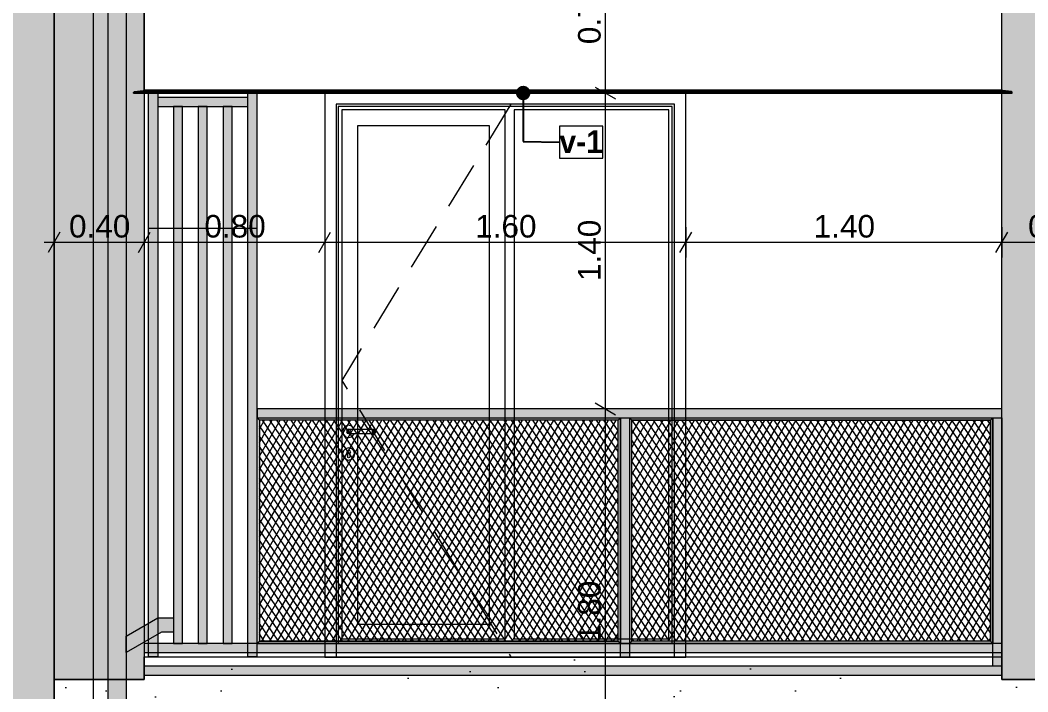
# Model space of a CAD drawing. Header units: millimetres. Extents: x 475206255 to 476720147, y 4620882299 to 4621447368.
# Drawn here: x 475406966 to 475411432, y 4621132391 to 4621135368 of the extents above; entities that cross this region are included whole.
import ezdxf

# ---------------------------------------------------------------- set-up
doc = ezdxf.new("R2010")
doc.units = ezdxf.units.MM
doc.header["$MEASUREMENT"] = 0
doc.set_wipeout_variables(frame=1)
doc.linetypes.add('Hidden Line', pattern=[317.5, 211.666667, -105.833333])
doc.linetypes.add('Wipeout_Contour', pattern=[1000, 0, -1000])
for name, color, linetype, lineweight in [('0_Pen_No__250_Pen_No__255', 255, 'Continuous', 0), ('0_Pen_No__250_Pen_No__7', 7, 'Continuous', 0), ('2D Drafting - General_Pen_No__30_Pen_No__9_Pen_No__9_Pen_No__253', 252, 'Continuous', 0), ('2D Drafting - General_Pen_No__30_Pen_No__9_Pen_No__9_Pen_No__7', 7, 'Continuous', 0), ('2D Drafting - General_Pen_No__7_Pen_No__7', 7, 'Continuous', 0), ('Dimensioning - General_Pen_No__142', 142, 'Continuous', 0), ('New_2D Drafting - General_Pen_No__30_Pen_No__9_Pen_No__9_Pen_No__255', 255, 'Continuous', 0), ('New_2D Drafting - General_Pen_No__30_Pen_No__9_Pen_No__9_Pen_No__7', 7, 'Continuous', 0), ('New_2D Drafting - General_Pen_No__4', 7, 'Continuous', 0), ('New_2D Drafting - General_Pen_No__42', 250, 'Continuous', 0), ('New_2D Drafting - General_Pen_No__7', 7, 'Continuous', 0), ('New_Annotation - Label_Pen_No__1', 1, 'Continuous', 0), ('New_Structural - Bearing_Pen_No__250', 7, 'Continuous', 0), ('Structural - Bearing_Pen_No__250', 7, 'Continuous', 0), ('zoma_Pen_No__1', 1, 'Continuous', 0), ('zoma_Pen_No__142', 142, 'Continuous', 0)]:
    doc.layers.add(name, color=color, linetype=linetype, lineweight=lineweight)
doc.layers.add('Dimensioning - General', color=7, linetype='Continuous')
doc.layers.add('zoma', color=7, linetype='Continuous')
doc.layers.add('New_2D Drafting - General_Pen_No__254', color=7, linetype='Continuous', lineweight=0, true_color=0xcccccc)
doc.styles.add('GENERATED_STYLE_2', font='arial.ttf')
doc.styles.add('GENERATED_STYLE_3', font='arialbd.ttf')
doc.styles.add('GENERATED_STYLE_5', font='')
doc.styles.get('GENERATED_STYLE_5').set_extended_font_data('Avaza', bold=True)
doc.dimstyles.new('GENERATED_STYLE__1', dxfattribs={"dimtxt": 100, "dimasz": 68.640772, "dimexe": 0.18, "dimexo": 0.0625, "dimgap": 0, "dimtad": 1, "dimlfac": 0.001, "dimzin": 0, "dimdsep": 46, "dimtxsty": 'GENERATED_STYLE_2', "dimblk": 'ARROWHEAD_2', "dimblk1": 'ARROWHEAD_2', "dimblk2": 'ARROWHEAD_2', "dimcen": 0.09, "dimse1": 1, "dimse2": 1, "dimclrd": 142, "dimclre": 142, "dimclrt": 142, "dimadec": 0, "dimazin": 0, "dimtfac": 1, "dimtdec": 4, "dimtmove": 0, "dimatfit": 3, "dimfxl": 1, "dimtolj": 1, "dimtzin": 0, "dimarcsym": 0})
doc.dimstyles.new('GENERATED_STYLE__18', dxfattribs={"dimtxt": 100, "dimasz": 68.640772, "dimexe": 0.18, "dimexo": 0.0625, "dimgap": 0, "dimtad": 1, "dimtih": 1, "dimtoh": 1, "dimlfac": 0.001, "dimzin": 0, "dimdsep": 46, "dimtxsty": 'GENERATED_STYLE_2', "dimblk": 'ARROWHEAD_2', "dimblk1": 'ARROWHEAD_2', "dimblk2": 'ARROWHEAD_2', "dimcen": 0.09, "dimse1": 1, "dimse2": 1, "dimclrd": 142, "dimclre": 142, "dimclrt": 142, "dimadec": 0, "dimazin": 0, "dimtfac": 1, "dimtdec": 4, "dimtmove": 0, "dimatfit": 3, "dimfxl": 1, "dimtolj": 1, "dimtzin": 0, "dimarcsym": 0})
doc.dimstyles.new('GENERATED_STYLE__19', dxfattribs={"dimtxt": 300, "dimasz": 64.421331, "dimexe": 0.18, "dimexo": 3, "dimgap": 0, "dimtad": 1, "dimlfac": 0.001, "dimzin": 0, "dimdsep": 46, "dimtxsty": 'GENERATED_STYLE_3', "dimblk": 'ARROWHEAD_2', "dimblk1": 'ARROWHEAD_2', "dimblk2": 'ARROWHEAD_2', "dimcen": 0.09, "dimclrd": 1, "dimclre": 1, "dimclrt": 1, "dimadec": 0, "dimazin": 0, "dimtfac": 1, "dimtdec": 4, "dimtmove": 0, "dimatfit": 3, "dimfxl": 1, "dimtolj": 1, "dimtzin": 0, "dimarcsym": 0})
doc.dimstyles.new('GENERATED_STYLE__25', dxfattribs={"dimtxt": 200, "dimasz": 64.421331, "dimexe": 0.18, "dimexo": 3, "dimgap": 0, "dimtad": 1, "dimtih": 1, "dimtoh": 1, "dimlfac": 0.001, "dimzin": 0, "dimdsep": 46, "dimtxsty": 'GENERATED_STYLE_2', "dimblk": 'ARROWHEAD_2', "dimblk1": 'ARROWHEAD_2', "dimblk2": 'ARROWHEAD_2', "dimcen": 0.09, "dimclrd": 142, "dimclre": 142, "dimclrt": 142, "dimadec": 0, "dimazin": 0, "dimtfac": 1, "dimtdec": 4, "dimtmove": 2, "dimatfit": 3, "dimfxl": 1, "dimtolj": 1, "dimtzin": 0, "dimarcsym": 0})
doc.dimstyles.new('GENERATED_STYLE__3', dxfattribs={"dimtxt": 200, "dimasz": 64.421331, "dimexe": 0.18, "dimexo": 3, "dimgap": 0, "dimtad": 1, "dimtih": 1, "dimtoh": 1, "dimlfac": 0.001, "dimzin": 0, "dimdsep": 46, "dimtxsty": 'GENERATED_STYLE_2', "dimblk": 'ARROWHEAD_2', "dimblk1": 'ARROWHEAD_2', "dimblk2": 'ARROWHEAD_2', "dimcen": 0.09, "dimclrd": 142, "dimclre": 142, "dimclrt": 142, "dimadec": 0, "dimazin": 0, "dimtfac": 1, "dimtdec": 4, "dimtmove": 0, "dimatfit": 3, "dimfxl": 1, "dimtolj": 1, "dimtzin": 0, "dimarcsym": 0})
doc.dimstyles.new('GENERATED_STYLE__33', dxfattribs={"dimtxt": 0.18, "dimasz": 127.68, "dimexe": 0.18, "dimexo": 0.0625, "dimgap": 0, "dimtad": 0, "dimtih": 1, "dimtoh": 1, "dimdec": 4, "dimzin": 0, "dimdsep": 46, "dimcen": 0.09, "dimadec": 0, "dimazin": 0, "dimtfac": 1, "dimtdec": 4, "dimtmove": 0, "dimatfit": 3, "dimldrblk": 'ARROWHEAD_11', "dimfxl": 1, "dimtolj": 1, "dimtzin": 0, "dimarcsym": 0})
pattern_1 = [(60, (475826095.757, 4621095193.19), (-25.9807621, 15), []), (124.306619, (475826095.757, 4621095193.19), (23.8156986, 11.25), [])]

# ---------------------------------------------------------------- blocks, each defined once
blk = doc.blocks.new('*D546', base_point=(475826095.8, 4621095193.2))
at = {"layer": 'Dimensioning - General_Pen_No__142', "color": 142, "linetype": 'Continuous', "lineweight": 0, "transparency": 16777216}
for p, q in [((475424908.2, 4621132545), (475424772.7, 4621132545)), ((475424795.3, 4621132571.1), (475424885.6, 4621132518.9)), ((475424840.5, 4621131844.9), (475424840.5, 4621132545)), ((475424795.3, 4621131871), (475424885.6, 4621131818.9)), ((475424908.2, 4621131844.9), (475424772.7, 4621131844.9))]:
    blk.add_line(p, q, dxfattribs=at)
at = {"layer": 'Dimensioning - General_Pen_No__142', "color": 142, "lineweight": 0, "transparency": 16777216, "insert": (475424820.5, 4621132061.5), "char_height": 100, "attachment_point": 7, "rotation": 90, "style": 'GENERATED_STYLE_2'}
blk.add_mtext('\\A1;{\\pql;\\fArial|b0|i0|c204|p0;\\W1.000000;0.70}', dxfattribs=at)
blk = doc.blocks.new('ARROWHEAD_2')
at = {"color": 0, "linetype": 'Continuous', "lineweight": 0}
for p, q in [((-0.378, -0.655), (0.378, 0.655)), ((0, 0), (-1, 0))]:
    blk.add_line(p, q, dxfattribs=at)
blk = doc.blocks.new('*D547', base_point=(475826095.8, 4621095193.2))
at = {"layer": 'Dimensioning - General_Pen_No__142', "color": 142, "linetype": 'Continuous', "lineweight": 0, "transparency": 16777216}
for p, q in [((475424908.2, 4621135044.9), (475424772.7, 4621135044.9)), ((475424795.3, 4621135071), (475424885.6, 4621135018.9)), ((475424840.5, 4621132545), (475424840.5, 4621135044.9)), ((475424908.2, 4621132545), (475424772.7, 4621132545)), ((475424795.3, 4621132571.1), (475424885.6, 4621132518.9))]:
    blk.add_line(p, q, dxfattribs=at)
at = {"layer": 'Dimensioning - General_Pen_No__142', "color": 142, "lineweight": 0, "transparency": 16777216, "insert": (475424820.5, 4621133661.5), "char_height": 100, "attachment_point": 7, "rotation": 90, "style": 'GENERATED_STYLE_2'}
blk.add_mtext('\\A1;{\\pql;\\fArial|b0|i0|c204|p0;\\W1.000000;2.50}', dxfattribs=at)
blk = doc.blocks.new('*D548', base_point=(475826095.8, 4621095193.2))
at = {"layer": 'Dimensioning - General_Pen_No__142', "color": 142, "linetype": 'Continuous', "lineweight": 0, "transparency": 16777216}
for p, q in [((475424908.2, 4621135745), (475424772.7, 4621135745)), ((475424795.3, 4621135771.1), (475424885.6, 4621135718.9)), ((475424840.5, 4621135044.9), (475424840.5, 4621135745)), ((475424908.2, 4621135044.9), (475424772.7, 4621135044.9)), ((475424795.3, 4621135071), (475424885.6, 4621135018.9))]:
    blk.add_line(p, q, dxfattribs=at)
at = {"layer": 'Dimensioning - General_Pen_No__142', "color": 142, "lineweight": 0, "transparency": 16777216, "insert": (475424820.5, 4621135261.5), "char_height": 100, "attachment_point": 7, "rotation": 90, "style": 'GENERATED_STYLE_2'}
blk.add_mtext('\\A1;{\\pql;\\fArial|b0|i0|c204|p0;\\W1.000000;0.70}', dxfattribs=at)
blk = doc.blocks.new('*D1521', base_point=(475826095.8, 4621095193.2))
at = {"layer": 'zoma_Pen_No__142', "color": 142, "linetype": 'Continuous', "lineweight": 0, "transparency": 16777216}
for p, q in [((475406415.9, 4621126477.3), (475406415.9, 4621126604.5)), ((475406815.9, 4621126477.3), (475406815.9, 4621126604.5)), ((475406440.3, 4621126583.3), (475406391.4, 4621126498.5)), ((475406840.3, 4621126583.3), (475406791.4, 4621126498.5)), ((475406415.9, 4621126540.9), (475406815.9, 4621126540.9))]:
    blk.add_line(p, q, dxfattribs=at)
at = {"layer": 'zoma_Pen_No__142', "color": 142, "lineweight": 0, "transparency": 16777216, "insert": (475406698.9, 4621126638), "char_height": 200, "attachment_point": 7, "style": 'GENERATED_STYLE_2'}
blk.add_mtext('\\A1;{\\pql;\\fArial|b0|i0|c204|p0;\\W1.000000;0.30}', dxfattribs=at)
blk = doc.blocks.new('*D1522', base_point=(475826095.8, 4621095193.2))
at = {"layer": 'zoma_Pen_No__142', "color": 142, "linetype": 'Continuous', "lineweight": 0, "transparency": 16777216}
for p, q in [((475406815.9, 4621126477.3), (475406815.9, 4621126604.5)), ((475407115.9, 4621126477.3), (475407115.9, 4621126604.5)), ((475406840.3, 4621126583.3), (475406791.4, 4621126498.5)), ((475407140.3, 4621126583.3), (475407091.4, 4621126498.5)), ((475406815.9, 4621126540.9), (475407115.9, 4621126540.9))]:
    blk.add_line(p, q, dxfattribs=at)
blk = doc.blocks.new('*D1523', base_point=(475826095.8, 4621095193.2))
at = {"layer": 'zoma_Pen_No__142', "color": 142, "linetype": 'Continuous', "lineweight": 0, "transparency": 16777216}
for p, q in [((475407115.9, 4621126477.3), (475407115.9, 4621126604.5)), ((475407515.9, 4621126477.3), (475407515.9, 4621126604.5)), ((475407140.3, 4621126583.3), (475407091.4, 4621126498.5)), ((475407540.3, 4621126583.3), (475407491.4, 4621126498.5)), ((475407115.9, 4621126540.9), (475407515.9, 4621126540.9))]:
    blk.add_line(p, q, dxfattribs=at)
blk = doc.blocks.new('*D1524', base_point=(475826095.8, 4621095193.2))
at = {"layer": 'zoma_Pen_No__142', "color": 142, "linetype": 'Continuous', "lineweight": 0, "transparency": 16777216}
for p, q in [((475407515.9, 4621126477.3), (475407515.9, 4621126604.5)), ((475413615.9, 4621126477.3), (475413615.9, 4621126604.5)), ((475407540.3, 4621126583.3), (475407491.4, 4621126498.5)), ((475413640.3, 4621126583.3), (475413591.4, 4621126498.5)), ((475407515.9, 4621126540.9), (475413615.9, 4621126540.9))]:
    blk.add_line(p, q, dxfattribs=at)
at = {"layer": 'zoma_Pen_No__142', "color": 142, "lineweight": 0, "transparency": 16777216, "char_height": 200, "attachment_point": 7, "style": 'GENERATED_STYLE_2'}
for s, insert in [('\\A1;{\\pql;\\fArial|b0|i0|c204|p0;\\W1.000000;0.40}', (475407540.4, 4621126580.9)), ('\\A1;{\\pql;\\fArial|b0|i0|c204|p0;\\W1.000000;6.10}', (475410298.9, 4621126580.9)), ('\\A1;{\\pql;\\fArial|b0|i0|c204|p0;\\W1.000000;0.40}', (475413057.5, 4621126580.9))]:
    blk.add_mtext(s, dxfattribs=dict(at, insert=insert))
blk = doc.blocks.new('*D1704', base_point=(475826095.8, 4621095193.2))
at = {"layer": 'zoma_Pen_No__1', "color": 1, "linetype": 'Continuous', "lineweight": 0, "transparency": 16777216}
for p, q in [((475407333.3, 4621145271.8), (475407248.6, 4621145320.7)), ((475407291, 4621145296.3), (475407291, 4621145337.7)), ((475407354.5, 4621145296.3), (475407227.4, 4621145296.3)), ((475407354.5, 4621130294.8), (475407227.4, 4621130294.8)), ((475407248.6, 4621130319.3), (475407333.3, 4621130270.4)), ((475407291, 4621130253.4), (475407291, 4621130294.8))]:
    blk.add_line(p, q, dxfattribs=at)
at = {"color": 254, "linetype": 'Wipeout_Contour', "lineweight": 0, "ltscale": 18582110286.24004, "transparency": 16777216}
blk.add_wipeout([(475407281, 4621137230.8), (475407281, 4621138360.3), (475406881, 4621138360.3), (475406881, 4621137230.8)], dxfattribs=at).dxf.layer = 'zoma'
at = {"layer": 'zoma_Pen_No__1', "color": 1, "linetype": 'Continuous', "lineweight": 0, "transparency": 16777216}
blk.add_line((475407291, 4621130294.8), (475407291, 4621145296.3), dxfattribs=at)
at = {"layer": 'zoma_Pen_No__1', "color": 1, "linetype": 'Continuous', "lineweight": 0, "transparency": 16777216, "flags": 128}
blk.add_lwpolyline([(475407281, 4621137230.8), (475407281, 4621138360.3), (475406881, 4621138360.3), (475406881, 4621137230.8)], close=True, dxfattribs=at)
at = {"layer": 'zoma_Pen_No__1', "color": 1, "lineweight": 0, "transparency": 16777216, "insert": (475407231, 4621137280.8), "char_height": 300, "attachment_point": 7, "rotation": 90, "style": 'GENERATED_STYLE_3'}
blk.add_mtext('\\A1;{\\pql;\\fArial|b1|i0|c204|p0;\\W1.000000;15.00}', dxfattribs=at)
blk = doc.blocks.new('ARROWHEAD_11')
at = {"color": 0, "linetype": 'Continuous', "lineweight": 0}
blk.add_line((0, 0), (-1, 0), dxfattribs=at)
at = {"color": 0, "linetype": 'Continuous', "lineweight": 0, "const_width": 0.25, "flags": 128}
blk.add_lwpolyline([(-0.125, 0, 1), (0.125, 0, 1)], format="xyb", close=True, dxfattribs=at)
blk = doc.blocks.new('*D1875', base_point=(475826095.8, 4621095193.2))
at = {"layer": 'Dimensioning - General_Pen_No__142', "color": 142, "linetype": 'Continuous', "lineweight": 0, "transparency": 16777216}
for p, q in [((475409627.5, 4621133645), (475409492, 4621133645)), ((475409514.6, 4621133671.1), (475409604.9, 4621133618.9)), ((475409559.8, 4621131844.9), (475409559.8, 4621133645)), ((475409514.6, 4621131871), (475409604.9, 4621131818.9)), ((475409627.5, 4621131844.9), (475409492, 4621131844.9))]:
    blk.add_line(p, q, dxfattribs=at)
at = {"layer": 'Dimensioning - General_Pen_No__142', "color": 142, "lineweight": 0, "transparency": 16777216, "insert": (475409539.8, 4621132611.5), "char_height": 100, "attachment_point": 7, "rotation": 90, "style": 'GENERATED_STYLE_2'}
blk.add_mtext('\\A1;{\\pql;\\fArial|b0|i0|c204|p0;\\W1.000000;1.80}', dxfattribs=at)
blk = doc.blocks.new('*D1876', base_point=(475826095.8, 4621095193.2))
at = {"layer": 'Dimensioning - General_Pen_No__142', "color": 142, "linetype": 'Continuous', "lineweight": 0, "transparency": 16777216}
for p, q in [((475409627.5, 4621135045), (475409492, 4621135045)), ((475409514.6, 4621135071), (475409604.9, 4621135018.9)), ((475409559.8, 4621133645), (475409559.8, 4621135045)), ((475409627.5, 4621133645), (475409492, 4621133645)), ((475409514.6, 4621133671.1), (475409604.9, 4621133618.9))]:
    blk.add_line(p, q, dxfattribs=at)
at = {"layer": 'Dimensioning - General_Pen_No__142', "color": 142, "lineweight": 0, "transparency": 16777216, "insert": (475409539.8, 4621134211.5), "char_height": 100, "attachment_point": 7, "rotation": 90, "style": 'GENERATED_STYLE_2'}
blk.add_mtext('\\A1;{\\pql;\\fArial|b0|i0|c204|p0;\\W1.000000;1.40}', dxfattribs=at)
blk = doc.blocks.new('*D1877', base_point=(475826095.8, 4621095193.2))
at = {"layer": 'Dimensioning - General_Pen_No__142', "color": 142, "linetype": 'Continuous', "lineweight": 0, "transparency": 16777216}
for p, q in [((475409627.5, 4621135745), (475409492, 4621135745)), ((475409514.6, 4621135771), (475409604.9, 4621135718.9)), ((475409559.8, 4621135045), (475409559.8, 4621135745)), ((475409627.5, 4621135045), (475409492, 4621135045)), ((475409514.6, 4621135071), (475409604.9, 4621135018.9))]:
    blk.add_line(p, q, dxfattribs=at)
at = {"layer": 'Dimensioning - General_Pen_No__142', "color": 142, "lineweight": 0, "transparency": 16777216, "insert": (475409539.8, 4621135261.5), "char_height": 100, "attachment_point": 7, "rotation": 90, "style": 'GENERATED_STYLE_2'}
blk.add_mtext('\\A1;{\\pql;\\fArial|b0|i0|c204|p0;\\W1.000000;0.70}', dxfattribs=at)
blk = doc.blocks.new('*D2157', base_point=(475826095.8, 4621095193.2))
at = {"layer": 'Dimensioning - General_Pen_No__142', "color": 142, "linetype": 'Continuous', "lineweight": 0, "transparency": 16777216}
for p, q in [((475411316.3, 4621134450.6), (475411316.3, 4621134315.2)), ((475411816.3, 4621134450.6), (475411816.3, 4621134315.2)), ((475411290.2, 4621134337.8), (475411342.3, 4621134428.1)), ((475411790.3, 4621134337.8), (475411842.4, 4621134428.1)), ((475411816.3, 4621134382.9), (475411316.3, 4621134382.9))]:
    blk.add_line(p, q, dxfattribs=at)
at = {"layer": 'Dimensioning - General_Pen_No__142', "color": 142, "lineweight": 0, "transparency": 16777216, "insert": (475411432.8, 4621134402.9), "char_height": 100, "attachment_point": 7, "style": 'GENERATED_STYLE_2'}
blk.add_mtext('\\A1;{\\pql;\\fArial|b0|i0|c204|p0;\\W1.000000;0.50}', dxfattribs=at)
blk = doc.blocks.new('*D2158', base_point=(475826095.8, 4621095193.2))
at = {"layer": 'Dimensioning - General_Pen_No__142', "color": 142, "linetype": 'Continuous', "lineweight": 0, "transparency": 16777216}
for p, q in [((475409915.9, 4621134450.6), (475409915.9, 4621134315.2)), ((475411316.3, 4621134450.6), (475411316.3, 4621134315.2)), ((475409889.8, 4621134337.8), (475409942, 4621134428.1)), ((475411290.2, 4621134337.8), (475411342.3, 4621134428.1)), ((475411316.3, 4621134382.9), (475409915.9, 4621134382.9))]:
    blk.add_line(p, q, dxfattribs=at)
at = {"layer": 'Dimensioning - General_Pen_No__142', "color": 142, "lineweight": 0, "transparency": 16777216, "insert": (475410482.6, 4621134402.9), "char_height": 100, "attachment_point": 7, "style": 'GENERATED_STYLE_2'}
blk.add_mtext('\\A1;{\\pql;\\fArial|b0|i0|c204|p0;\\W1.000000;1.40}', dxfattribs=at)
blk = doc.blocks.new('*D2159', base_point=(475826095.8, 4621095193.2))
at = {"layer": 'Dimensioning - General_Pen_No__142', "color": 142, "linetype": 'Continuous', "lineweight": 0, "transparency": 16777216}
for p, q in [((475408315.9, 4621134450.6), (475408315.9, 4621134315.2)), ((475409915.9, 4621134450.6), (475409915.9, 4621134315.2)), ((475408289.8, 4621134337.8), (475408342, 4621134428.1)), ((475409889.8, 4621134337.8), (475409942, 4621134428.1)), ((475409915.9, 4621134382.9), (475408315.9, 4621134382.9))]:
    blk.add_line(p, q, dxfattribs=at)
at = {"layer": 'Dimensioning - General_Pen_No__142', "color": 142, "lineweight": 0, "transparency": 16777216, "insert": (475408982.4, 4621134402.9), "char_height": 100, "attachment_point": 7, "style": 'GENERATED_STYLE_2'}
blk.add_mtext('\\A1;{\\pql;\\fArial|b0|i0|c204|p0;\\W1.000000;1.60}', dxfattribs=at)
blk = doc.blocks.new('*D2160', base_point=(475826095.8, 4621095193.2))
at = {"layer": 'Dimensioning - General_Pen_No__142', "color": 142, "linetype": 'Continuous', "lineweight": 0, "transparency": 16777216}
for p, q in [((475407516.1, 4621134450.6), (475407516.1, 4621134315.2)), ((475408315.9, 4621134450.6), (475408315.9, 4621134315.2)), ((475407490, 4621134337.8), (475407542.2, 4621134428.1)), ((475408289.8, 4621134337.8), (475408342, 4621134428.1)), ((475408315.9, 4621134382.9), (475407516.1, 4621134382.9))]:
    blk.add_line(p, q, dxfattribs=at)
at = {"layer": 'Dimensioning - General_Pen_No__142', "color": 142, "lineweight": 0, "transparency": 16777216, "insert": (475407782.5, 4621134402.9), "char_height": 100, "attachment_point": 7, "style": 'GENERATED_STYLE_2'}
blk.add_mtext('\\A1;{\\pql;\\fArial|b0|i0|c204|p0;\\W1.000000;0.80}', dxfattribs=at)
blk = doc.blocks.new('*D2161', base_point=(475826095.8, 4621095193.2))
at = {"layer": 'Dimensioning - General_Pen_No__142', "color": 142, "linetype": 'Continuous', "lineweight": 0, "transparency": 16777216}
for p, q in [((475407116.1, 4621134450.6), (475407116.1, 4621134315.2)), ((475407516.1, 4621134450.6), (475407516.1, 4621134315.2)), ((475407142.2, 4621134428.1), (475407090, 4621134337.8)), ((475407490, 4621134337.8), (475407542.2, 4621134428.1)), ((475407116.1, 4621134382.9), (475407071.9, 4621134382.9)), ((475407516.1, 4621134382.9), (475407116.1, 4621134382.9))]:
    blk.add_line(p, q, dxfattribs=at)
at = {"layer": 'Dimensioning - General_Pen_No__142', "color": 142, "lineweight": 0, "transparency": 16777216, "insert": (475407182.6, 4621134402.9), "char_height": 100, "attachment_point": 7, "style": 'GENERATED_STYLE_2'}
blk.add_mtext('\\A1;{\\pql;\\fArial|b0|i0|c204|p0;\\W1.000000;0.40}', dxfattribs=at)

msp = doc.modelspace()

# ---------------------------------------------------------------- hatches: boundary and pattern name
at = {"layer": '0_Pen_No__250_Pen_No__255', "linetype": 'Continuous', "lineweight": 0, "true_color": 0x3f3f3f}
msp.add_hatch(color=250, dxfattribs=at).paths.add_polyline_path([(475407435.43, 4621132564.412), (475407435.43, 4621132637.916), (475407575.43, 4621132718.828), (475407645.43, 4621132718.828), (475407645.43, 4621132654.828), (475407591.874, 4621132654.828)])
at = {"layer": '2D Drafting - General_Pen_No__30_Pen_No__9_Pen_No__9_Pen_No__253', "linetype": 'Continuous', "lineweight": 0}
h = msp.add_hatch(dxfattribs=at)
h.set_pattern_fill('BRICK___RUNNING_BOND', color=252, style=0, pattern_type=2)
h.set_pattern_definition([(180, (475382668.45, 4621135278.51), (0, 66.64), []), (90, (475382668.45, 4621135278.5), (244.8, 0), [66.64, -66.64]), (90, (475382546.05, 4621135345.15), (244.8, 0), [66.64, -66.64])])
h.paths.add_polyline_path([(475407116.097, 4621132444.943), (475407116.097, 4621145744.536), (475427886.496, 4621145744.536), (475427886.496, 4621132444.943), (475424099.531, 4621132444.942), (475422915.902, 4621132444.943), (475420516.519, 4621132444.943), (475420516.519, 4621135044.943), (475418016.519, 4621135044.943), (475418016.519, 4621132444.943), (475417816.698, 4621132444.943), (475417816.698, 4621135044.924), (475414016.698, 4621135044.924), (475414016.698, 4621132444.943), (475413616.479, 4621132444.943), (475411316.097, 4621132444.943), (475411316.097, 4621145344.955), (475409845.506, 4621145344.955), (475409816.623, 4621145344.955), (475407515.336, 4621145344.955), (475407515.336, 4621135744.944), (475407515.336, 4621135044.961), (475407516.097, 4621135044.961), (475407516.097, 4621132545), (475407516.097, 4621132444.943)])
h.paths.add_polyline_path([(475411816.173, 4621143044.943), (475411816.173, 4621144644.943), (475413416.173, 4621144644.943), (475413416.173, 4621143044.943)], flags=0)
h.paths.add_polyline_path([(475411816.178, 4621135044.943), (475413416.178, 4621135044.943), (475413416.178, 4621133444.942), (475411816.178, 4621133444.942)], flags=0)
h.paths.add_polyline_path([(475413416.178, 4621136644.942), (475411816.178, 4621136644.942), (475411816.178, 4621138244.943), (475413416.178, 4621138244.943)], flags=0)
h.paths.add_polyline_path([(475413416.178, 4621139844.942), (475411816.178, 4621139844.942), (475411816.178, 4621141444.943), (475413416.178, 4621141444.943)], flags=0)
h.paths.add_polyline_path([(475414016.097, 4621135464.943), (475422915.902, 4621135464.943), (475422915.902, 4621135684.943), (475418666.092, 4621135684.943), (475418666.092, 4621135744.932), (475418666.092, 4621135744.944), (475418666.092, 4621138244.955), (475418666.092, 4621138664.943), (475422915.902, 4621138664.943), (475422915.902, 4621138884.943), (475418666.092, 4621138884.943), (475418666.092, 4621141864.943), (475422915.902, 4621141864.943), (475422915.902, 4621142084.943), (475420066.548, 4621142084.943), (475420066.548, 4621144644.937), (475419166.549, 4621144644.937), (475419166.549, 4621142084.943), (475418666.092, 4621142084.943), (475418666.092, 4621145064.943), (475422915.902, 4621145064.943), (475422915.902, 4621145284.943), (475414016.097, 4621145284.943), (475414016.097, 4621145064.943), (475417166.094, 4621145064.943), (475417166.094, 4621142084.943), (475414016.097, 4621142084.943), (475414016.097, 4621141864.943), (475417166.094, 4621141864.943), (475417166.094, 4621138884.943), (475414016.097, 4621138884.943), (475414016.097, 4621138664.943), (475417166.094, 4621138664.943), (475417166.094, 4621138244.955), (475417166.094, 4621135744.944), (475417166.094, 4621135744.924), (475417166.094, 4621135684.943), (475414016.097, 4621135684.943)], flags=0)
h.paths.add_polyline_path([(475416466.026, 4621135744.913), (475416466.026, 4621138244.923), (475414866.018, 4621138244.923), (475414866.018, 4621135744.913)], flags=0)
h.paths.add_polyline_path([(475414866.026, 4621144644.918), (475416466.035, 4621144644.918), (475416466.035, 4621142144.923), (475414866.026, 4621142144.923)], flags=0)
h.paths.add_polyline_path([(475416466.035, 4621138944.924), (475414866.026, 4621138944.924), (475414866.026, 4621141444.918), (475416466.035, 4621141444.918)], flags=0)
h.paths.add_polyline_path([(475419166.549, 4621138944.945), (475420066.548, 4621138944.945), (475420066.548, 4621141444.94), (475419166.549, 4621141444.94)], flags=0)
h.paths.add_polyline_path([(475419166.549, 4621138244.94), (475419166.549, 4621135744.945), (475420066.548, 4621135744.945), (475420066.548, 4621138244.94)], flags=0)
h.paths.add_polyline_path([(475422666.097, 4621132544.993), (475421066.097, 4621132544.993), (475421066.097, 4621135044.993), (475422666.097, 4621135044.993)], flags=0)
h.paths.add_polyline_path([(475421066.097, 4621144644.939), (475421066.097, 4621142144.943), (475422666.097, 4621142144.943), (475422666.097, 4621144644.939)], flags=0)
h.paths.add_polyline_path([(475421066.105, 4621138944.931), (475422666.097, 4621138944.931), (475422666.097, 4621138944.943), (475422666.097, 4621141444.937), (475421766.097, 4621141444.937), (475421066.105, 4621141444.937)], flags=0)
h.paths.add_polyline_path([(475421066.105, 4621135744.929), (475422666.097, 4621135744.929), (475422666.097, 4621135744.943), (475422666.097, 4621138244.94), (475421766.097, 4621138244.94), (475421066.105, 4621138244.94)], flags=0)
h.paths.add_polyline_path([(475425066.474, 4621132544.995), (475426666.486, 4621132544.995), (475426666.477, 4621135044.946), (475425066.477, 4621135044.941)], flags=0)
h.paths.add_polyline_path([(475425066.502, 4621135744.936), (475426666.511, 4621135744.936), (475426666.511, 4621138244.935), (475425066.511, 4621138244.941)], flags=0)
h.paths.add_polyline_path([(475426666.511, 4621142144.937), (475426666.511, 4621144644.941), (475425066.511, 4621144644.941), (475425066.509, 4621142144.937)], flags=0)
h.paths.add_polyline_path([(475426666.514, 4621138944.999), (475426666.514, 4621141444.941), (475425066.511, 4621141444.941), (475425066.509, 4621138944.999)], flags=0)
at = {"layer": 'New_2D Drafting - General_Pen_No__254', "linetype": 'Continuous', "lineweight": 0, "true_color": 0x999999}
msp.add_hatch(color=253, dxfattribs=at).paths.add_polyline_path([(475407116.097, 4621130294.846), (475406815.942, 4621130280.275), (475406815.942, 4621144744.536), (475407116.097, 4621144744.536)])
at = {"layer": 'New_2D Drafting - General_Pen_No__30_Pen_No__9_Pen_No__9_Pen_No__255', "linetype": 'Continuous', "lineweight": 0}
for points in [[(475407535.43, 4621135045.017), (475407575.43, 4621135045.017), (475407575.43, 4621132545.001), (475407535.43, 4621132545.001)], [(475407975.43, 4621135045.018), (475408015.43, 4621135045.018), (475408015.43, 4621132545.001), (475407975.43, 4621132545.001)], [(475407575.43, 4621134984.94), (475407975.43, 4621134984.94), (475407975.43, 4621135025.028), (475407575.43, 4621135025.028)], [(475407645.43, 4621134984.94), (475407645.43, 4621132605.027), (475407685.43, 4621132605.027), (475407685.43, 4621134984.94)], [(475407755.43, 4621134984.94), (475407755.43, 4621132605.027), (475407795.43, 4621132605.027), (475407795.43, 4621134984.94)], [(475407865.43, 4621134984.94), (475407865.43, 4621132605.027), (475407905.43, 4621132605.027), (475407905.43, 4621134984.94)], [(475411316.095, 4621133604.995), (475411316.095, 4621133644.995), (475408016.095, 4621133644.995), (475408016.095, 4621133604.995)], [(475408016.095, 4621133604.995), (475408026.181, 4621133594.995), (475408026.181, 4621132614.968), (475408016.095, 4621132604.994)], [(475408026.181, 4621133594.995), (475408016.095, 4621133604.995), (475409626.069, 4621133604.995), (475409616.069, 4621133594.995)], [(475409626.095, 4621132604.994), (475409616.095, 4621132614.994), (475409616.095, 4621133595.021), (475409626.095, 4621133605.021)], [(475409666.095, 4621132544.968), (475409626.095, 4621132544.968), (475409626.095, 4621133604.995), (475409666.095, 4621133604.995)], [(475409676.095, 4621133594.995), (475409666.095, 4621133604.995), (475411276.095, 4621133604.995), (475411266.095, 4621133594.995)], [(475409666.095, 4621132604.968), (475409676.095, 4621132614.968), (475409676.095, 4621133594.995), (475409666.095, 4621133604.995)], [(475411276.095, 4621132604.968), (475411266.095, 4621132614.968), (475411266.095, 4621133594.995), (475411276.095, 4621133604.995)], [(475411316.095, 4621132504.942), (475411276.095, 4621132504.942), (475411276.095, 4621133604.995), (475411316.095, 4621133604.995)], [(475411316.095, 4621132564.994), (475411316.095, 4621132604.994), (475407516.095, 4621132604.994), (475407516.095, 4621132564.994)], [(475408026.187, 4621132614.973), (475408016.095, 4621132604.994), (475409626.069, 4621132604.994), (475409616.06, 4621132615.003)], [(475409676.095, 4621132614.994), (475409666.095, 4621132604.994), (475411276.095, 4621132604.994), (475411266.095, 4621132614.994)], [(475407516.095, 4621132504.942), (475407516.095, 4621132464.942), (475411316.095, 4621132464.942), (475411316.095, 4621132504.942)]]:
    msp.add_hatch(color=255, dxfattribs=at).paths.add_polyline_path(points)
at = {"layer": 'New_2D Drafting - General_Pen_No__42', "linetype": 'Continuous', "lineweight": 0}
h = msp.add_hatch(dxfattribs=at)
h.set_pattern_fill('CUT_STONE', color=250, style=0, pattern_type=2)
h.set_pattern_definition([(45, (475826095.76, 4621095993.2), (-254.55844, 254.55844), [0, -240, 0, -360]), (110, (475826895.76, 4621095993.2), (338.28934, 123.12725), [0, -176, 0, -304])])
h.paths.add_polyline_path([(475427816.469, 4621132444.942), (475427816.469, 4621130294.846), (475407116.097, 4621130294.846), (475407116.099, 4621132444.942), (475407516.099, 4621132444.942), (475407516.099, 4621132545), (475411316.099, 4621132545), (475411316.099, 4621132444.943), (475414016.7, 4621132444.943), (475414016.7, 4621132545), (475417816.7, 4621132545), (475417816.7, 4621132444.943), (475418016.521, 4621132444.943), (475418016.521, 4621132545), (475420516.521, 4621132545), (475420516.521, 4621132444.943)])
h.paths.add_polyline_path([(475426615.295, 4621131844.942), (475425015.723, 4621131844.942), (475425015.723, 4621131244.943), (475426615.295, 4621131244.943)], flags=0)
h.paths.add_polyline_path([(475421116.469, 4621131244.943), (475422716.041, 4621131244.943), (475422716.041, 4621131844.943), (475421116.469, 4621131844.943)], flags=0)
h.paths.add_polyline_path([(475420316.262, 4621131244.943), (475418716.69, 4621131244.943), (475418716.69, 4621131844.943), (475420316.262, 4621131844.943)], flags=0)
h.paths.add_polyline_path([(475416416.332, 4621131844.943), (475416416.332, 4621131244.943), (475414816.76, 4621131244.943), (475414816.76, 4621131844.943)], flags=0)
h.paths.add_polyline_path([(475413416.039, 4621131844.943), (475413416.039, 4621131244.943), (475411816.467, 4621131244.943), (475411816.467, 4621131844.943)], flags=0)
h.paths.add_polyline_path([(475408316.899, 4621131244.943), (475408316.899, 4621131844.943), (475409916.471, 4621131844.943), (475409916.471, 4621131244.943)], flags=0)
at = {"layer": 'New_2D Drafting - General_Pen_No__7', "linetype": 'Continuous', "lineweight": 0}
h = msp.add_hatch(dxfattribs=at)
h.set_pattern_fill('BATT_INSULATION', style=0, pattern_type=2)
h.set_pattern_definition(pattern_1)
h.paths.add_polyline_path([(475409616.095, 4621132614.968), (475409616.095, 4621133594.995), (475408026.181, 4621133594.995), (475408026.181, 4621132614.968)])
h = msp.add_hatch(dxfattribs=at)
h.set_pattern_fill('BATT_INSULATION', style=0, pattern_type=2)
h.set_pattern_definition(pattern_1)
h.paths.add_polyline_path([(475411266.095, 4621132614.994), (475409676.095, 4621132614.994), (475409676.095, 4621133594.995), (475411266.095, 4621133594.995)])

# ---------------------------------------------------------------- linework, layer by layer
at = {"layer": '0_Pen_No__250_Pen_No__7', "color": 7, "linetype": 'Continuous', "lineweight": 0, "flags": 128}
msp.add_lwpolyline([(475407435.43, 4621132564.412), (475407435.43, 4621132637.916), (475407575.43, 4621132718.828), (475407645.43, 4621132718.828), (475407645.43, 4621132654.828), (475407591.874, 4621132654.828)], close=True, dxfattribs=at)
at = {"layer": '2D Drafting - General_Pen_No__30_Pen_No__9_Pen_No__9_Pen_No__7', "color": 7, "linetype": 'Continuous', "lineweight": 0, "flags": 128}
msp.add_lwpolyline([(475424099.531, 4621132444.942), (475422915.902, 4621132444.943), (475420516.519, 4621132444.943), (475420516.519, 4621135044.943), (475418016.519, 4621135044.943), (475418016.519, 4621132444.943), (475417816.698, 4621132444.943), (475417816.698, 4621135044.924), (475414016.698, 4621135044.924), (475414016.698, 4621132444.943), (475413616.479, 4621132444.943), (475411316.097, 4621132444.943), (475411316.097, 4621145344.955), (475409845.506, 4621145344.955), (475409816.623, 4621145344.955), (475407515.336, 4621145344.955), (475407515.336, 4621135744.944), (475407515.336, 4621135044.961), (475407516.097, 4621135044.961), (475407516.097, 4621132545), (475407516.097, 4621132444.943), (475407116.097, 4621132444.943), (475407116.097, 4621145744.536), (475427886.496, 4621145744.536)], dxfattribs=at)
at = {"layer": '2D Drafting - General_Pen_No__7_Pen_No__7', "color": 7, "linetype": 'Continuous', "lineweight": 0, "flags": 128}
for points in [[(475408320.013, 4621132544.969), (475409915.897, 4621132544.974), (475409915.888, 4621135044.974), (475408315.888, 4621135044.969)], [(475408315.888, 4621135044.969), (475408315.897, 4621132544.969), (475408320.013, 4621132544.969)]]:
    msp.add_lwpolyline(points, dxfattribs=at)
for points in [[(475409865.888, 4621134994.973), (475408365.888, 4621134994.968), (475408365.897, 4621132544.969), (475409865.897, 4621132544.975)], [(475409855.888, 4621134984.973), (475408375.888, 4621134984.968), (475408375.896, 4621132604.97), (475409855.896, 4621132604.975)], [(475409115.892, 4621134969.97), (475408390.888, 4621134969.968), (475408390.896, 4621132624.97), (475409115.896, 4621132624.973)], [(475409840.888, 4621134969.973), (475409155.888, 4621134969.971), (475409155.896, 4621132624.973), (475409840.896, 4621132624.975)], [(475409045.889, 4621134899.97), (475408460.889, 4621134899.968), (475408460.896, 4621132689.971), (475409045.896, 4621132689.973)]]:
    msp.add_lwpolyline(points, close=True, dxfattribs=at)
at = {"layer": '2D Drafting - General_Pen_No__7_Pen_No__7', "color": 7, "linetype": 'Hidden Line', "lineweight": 0, "flags": 128}
msp.add_lwpolyline([(475409140.888, 4621134994.971), (475408390.892, 4621133770.845), (475409140.12, 4621132546.256)], dxfattribs=at)
at = {"layer": 'New_2D Drafting - General_Pen_No__30_Pen_No__9_Pen_No__9_Pen_No__7', "color": 7, "linetype": 'Continuous', "lineweight": 0, "flags": 128}
for points in [[(475407535.43, 4621135045.017), (475407575.43, 4621135045.017), (475407575.43, 4621132545.001), (475407535.43, 4621132545.001)], [(475407975.43, 4621135045.018), (475408015.43, 4621135045.018), (475408015.43, 4621132545.001), (475407975.43, 4621132545.001)], [(475407575.43, 4621134984.94), (475407975.43, 4621134984.94), (475407975.43, 4621135025.028), (475407575.43, 4621135025.028)], [(475407645.43, 4621134984.94), (475407645.43, 4621132605.027), (475407685.43, 4621132605.027), (475407685.43, 4621134984.94)], [(475407755.43, 4621134984.94), (475407755.43, 4621132605.027), (475407795.43, 4621132605.027), (475407795.43, 4621134984.94)], [(475407865.43, 4621134984.94), (475407865.43, 4621132605.027), (475407905.43, 4621132605.027), (475407905.43, 4621134984.94)], [(475408015.43, 4621132605.027), (475407535.43, 4621132605.027), (475407535.43, 4621134445.154), (475408015.43, 4621134445.154)], [(475411316.095, 4621133604.995), (475411316.095, 4621133644.995), (475408016.095, 4621133644.995), (475408016.095, 4621133604.995)], [(475408016.095, 4621133604.995), (475408026.181, 4621133594.995), (475408026.181, 4621132614.968), (475408016.095, 4621132604.994)], [(475408026.181, 4621133594.995), (475408016.095, 4621133604.995), (475409626.069, 4621133604.995), (475409616.069, 4621133594.995)], [(475409626.095, 4621132604.994), (475409616.095, 4621132614.994), (475409616.095, 4621133595.021), (475409626.095, 4621133605.021)], [(475409666.095, 4621132544.968), (475409626.095, 4621132544.968), (475409626.095, 4621133604.995), (475409666.095, 4621133604.995)], [(475409676.095, 4621133594.995), (475409666.095, 4621133604.995), (475411276.095, 4621133604.995), (475411266.095, 4621133594.995)], [(475409666.095, 4621132604.968), (475409676.095, 4621132614.968), (475409676.095, 4621133594.995), (475409666.095, 4621133604.995)], [(475411276.095, 4621132604.968), (475411266.095, 4621132614.968), (475411266.095, 4621133594.995), (475411276.095, 4621133604.995)], [(475411316.095, 4621132504.942), (475411276.095, 4621132504.942), (475411276.095, 4621133604.995), (475411316.095, 4621133604.995)], [(475411316.095, 4621132564.994), (475411316.095, 4621132604.994), (475407516.095, 4621132604.994), (475407516.095, 4621132564.994)], [(475408026.187, 4621132614.973), (475408016.095, 4621132604.994), (475409626.069, 4621132604.994), (475409616.06, 4621132615.003)], [(475409676.095, 4621132614.994), (475409666.095, 4621132604.994), (475411276.095, 4621132604.994), (475411266.095, 4621132614.994)], [(475407516.095, 4621132504.942), (475407516.095, 4621132464.942), (475411316.095, 4621132464.942), (475411316.095, 4621132504.942)]]:
    msp.add_lwpolyline(points, close=True, dxfattribs=at)
at = {"layer": 'New_2D Drafting - General_Pen_No__4', "color": 7, "linetype": 'Continuous', "lineweight": 0, "flags": 128}
for points in [[(475407116.097, 4621130294.846), (475406815.942, 4621130280.275), (475406815.942, 4621144744.536), (475407116.097, 4621144744.536)], [(475409616.095, 4621132614.968), (475409616.095, 4621133594.995), (475408026.181, 4621133594.995), (475408026.181, 4621132614.968)], [(475411266.095, 4621132614.994), (475409676.095, 4621132614.994), (475409676.095, 4621133594.995), (475411266.095, 4621133594.995)], [(475427816.469, 4621132444.942), (475427816.469, 4621130294.846), (475407116.097, 4621130294.846), (475407116.099, 4621132444.942), (475407516.099, 4621132444.942), (475407516.099, 4621132545), (475411316.099, 4621132545), (475411316.099, 4621132444.943), (475414016.7, 4621132444.943), (475414016.7, 4621132545), (475417816.7, 4621132545), (475417816.7, 4621132444.943), (475418016.521, 4621132444.943), (475418016.521, 4621132545), (475420516.521, 4621132545), (475420516.521, 4621132444.943)]]:
    msp.add_lwpolyline(points, close=True, dxfattribs=at)
at = {"layer": 'New_Structural - Bearing_Pen_No__250', "color": 7, "linetype": 'Continuous', "lineweight": 0}
for p, q in [((475408398.401, 4621133558.469), (475408394.784, 4621133544.969)), ((475408408.283, 4621133568.352), (475408398.401, 4621133558.469)), ((475408421.783, 4621133571.969), (475408408.283, 4621133568.352)), ((475408421.784, 4621133554.969), (475408414.712, 4621133552.04)), ((475408435.283, 4621133568.352), (475408421.783, 4621133571.969)), ((475408421.784, 4621133554.969), (475408422.925, 4621133554.969)), ((475408422.925, 4621133554.969), (475408426.177, 4621133554.969)), ((475408426.177, 4621133554.969), (475408431.043, 4621133554.969)), ((475408431.043, 4621133554.969), (475408436.784, 4621133554.969)), ((475408445.166, 4621133558.469), (475408435.283, 4621133568.352)), ((475408436.784, 4621133554.969), (475408516.784, 4621133554.969)), ((475408446.104, 4621133554.969), (475408445.166, 4621133558.469)), ((475408516.784, 4621133554.969), (475408522.524, 4621133554.969)), ((475408522.524, 4621133554.969), (475408527.39, 4621133554.969)), ((475408527.39, 4621133554.969), (475408530.642, 4621133554.969)), ((475408530.642, 4621133554.969), (475408531.784, 4621133554.969)), ((475408531.784, 4621133554.969), (475408538.855, 4621133552.041)), ((475408394.784, 4621133544.969), (475408398.401, 4621133531.469)), ((475408398.401, 4621133531.469), (475408408.284, 4621133521.586)), ((475408408.284, 4621133521.586), (475408421.784, 4621133517.969)), ((475408414.712, 4621133552.04), (475408411.784, 4621133544.969)), ((475408411.784, 4621133544.969), (475408414.713, 4621133537.898)), ((475408416.265, 4621133552.04), (475408413.506, 4621133544.969)), ((475408413.506, 4621133544.969), (475408416.265, 4621133537.898)), ((475408414.713, 4621133537.898), (475408421.784, 4621133534.969)), ((475408421.079, 4621133552.04), (475408418.967, 4621133544.969)), ((475408418.967, 4621133544.969), (475408421.079, 4621133537.898)), ((475408421.784, 4621133534.969), (475408422.925, 4621133534.969)), ((475408421.784, 4621133517.969), (475408435.284, 4621133521.586)), ((475408422.925, 4621133534.969), (475408426.177, 4621133534.969)), ((475408426.177, 4621133534.969), (475408431.043, 4621133534.969)), ((475408428.284, 4621133552.04), (475408427.142, 4621133544.969)), ((475408427.142, 4621133544.969), (475408428.284, 4621133537.898)), ((475408431.043, 4621133534.969), (475408436.784, 4621133534.969)), ((475408435.284, 4621133521.586), (475408445.166, 4621133531.469)), ((475408436.784, 4621133534.969), (475408516.784, 4621133534.969)), ((475408445.166, 4621133531.469), (475408446.104, 4621133534.969)), ((475408516.784, 4621133534.969), (475408522.524, 4621133534.969)), ((475408522.524, 4621133534.969), (475408527.39, 4621133534.969)), ((475408525.283, 4621133552.04), (475408526.426, 4621133544.969)), ((475408526.426, 4621133544.969), (475408525.283, 4621133537.898)), ((475408527.39, 4621133534.969), (475408530.642, 4621133534.969)), ((475408530.642, 4621133534.969), (475408531.784, 4621133534.969)), ((475408538.855, 4621133537.898), (475408531.784, 4621133534.969)), ((475408532.488, 4621133552.041), (475408534.6, 4621133544.969)), ((475408534.6, 4621133544.969), (475408532.488, 4621133537.898)), ((475408537.303, 4621133552.041), (475408540.062, 4621133544.969)), ((475408540.062, 4621133544.969), (475408537.303, 4621133537.898)), ((475408538.855, 4621133552.041), (475408541.784, 4621133544.969)), ((475408541.784, 4621133544.969), (475408538.855, 4621133537.898)), ((475408408.284, 4621133468.352), (475408398.401, 4621133458.469)), ((475408421.784, 4621133471.969), (475408408.284, 4621133468.352)), ((475408435.284, 4621133468.352), (475408421.784, 4621133471.969)), ((475408445.167, 4621133458.469), (475408435.284, 4621133468.352)), ((475408398.401, 4621133458.469), (475408394.784, 4621133444.969)), ((475408394.784, 4621133444.969), (475408398.401, 4621133431.469)), ((475408398.401, 4621133431.469), (475408408.284, 4621133421.586)), ((475408408.284, 4621133421.586), (475408421.784, 4621133417.969)), ((475408415.064, 4621133456.609), (475408414.316, 4621133454.661)), ((475408416.784, 4621133449.369), (475408414.316, 4621133454.661)), ((475408415.064, 4621133456.609), (475408416.409, 4621133460.113)), ((475408416.409, 4621133460.113), (475408421.784, 4621133462.395)), ((475408416.784, 4621133447.856), (475408416.784, 4621133449.369)), ((475408416.784, 4621133447.856), (475408416.784, 4621133444.969)), ((475408416.784, 4621133444.969), (475408416.784, 4621133442.082)), ((475408416.784, 4621133442.082), (475408416.784, 4621133436.309)), ((475408416.784, 4621133436.309), (475408416.784, 4621133432.469)), ((475408418.248, 4621133428.934), (475408416.784, 4621133432.469)), ((475408421.784, 4621133427.469), (475408418.248, 4621133428.934)), ((475408421.784, 4621133462.395), (475408427.159, 4621133460.113)), ((475408425.319, 4621133428.934), (475408421.784, 4621133427.469)), ((475408421.784, 4621133417.969), (475408435.284, 4621133421.586)), ((475408426.784, 4621133432.469), (475408425.319, 4621133428.934)), ((475408429.252, 4621133454.661), (475408426.784, 4621133449.369)), ((475408426.784, 4621133449.369), (475408426.784, 4621133447.856)), ((475408426.784, 4621133447.856), (475408426.784, 4621133444.969)), ((475408426.784, 4621133444.969), (475408426.784, 4621133442.082)), ((475408426.784, 4621133442.082), (475408426.784, 4621133436.309)), ((475408426.784, 4621133436.309), (475408426.784, 4621133432.469)), ((475408428.504, 4621133456.609), (475408427.159, 4621133460.113)), ((475408428.504, 4621133456.609), (475408429.252, 4621133454.661)), ((475408435.284, 4621133421.586), (475408445.167, 4621133431.469)), ((475408448.784, 4621133444.969), (475408445.167, 4621133458.469)), ((475408445.167, 4621133431.469), (475408448.784, 4621133444.969))]:
    msp.add_line(p, q, dxfattribs=at)
at = {"layer": 'Structural - Bearing_Pen_No__250', "color": 7, "linetype": 'Continuous', "lineweight": 0}
for p, q in [((475407515.336, 4621135059.431), (475407515.336, 4621135730.617)), ((475411316.095, 4621135059.431), (475411316.095, 4621135730.617)), ((475407469.01, 4621135047.513), (475407469.41, 4621135049.043)), ((475407469.01, 4621135045.018), (475407469.01, 4621135047.513)), ((475407469.01, 4621135047.513), (475411362.421, 4621135047.513)), ((475407469.01, 4621135045.018), (475411362.421, 4621135045.018)), ((475407469.41, 4621135049.043), (475407470.548, 4621135050.341)), ((475407470.548, 4621135050.341), (475407472.251, 4621135051.208)), ((475407472.251, 4621135051.208), (475407473.473, 4621135051.468)), ((475407473.473, 4621135051.468), (475407510.874, 4621135055.458)), ((475407473.473, 4621135051.468), (475411357.959, 4621135051.468)), ((475407510.874, 4621135055.458), (475407512.096, 4621135055.717)), ((475407510.874, 4621135055.458), (475411320.558, 4621135055.458)), ((475407512.096, 4621135055.717), (475407513.799, 4621135056.584)), ((475407513.799, 4621135056.584), (475407514.937, 4621135057.882)), ((475407514.937, 4621135057.882), (475407515.336, 4621135059.413)), ((475407515.336, 4621135059.413), (475411316.095, 4621135059.413)), ((475411316.495, 4621135057.882), (475411316.095, 4621135059.413)), ((475411317.633, 4621135056.584), (475411316.495, 4621135057.882)), ((475411319.336, 4621135055.717), (475411317.633, 4621135056.584)), ((475411320.558, 4621135055.458), (475411319.336, 4621135055.717)), ((475411357.959, 4621135051.468), (475411320.558, 4621135055.458)), ((475411359.181, 4621135051.208), (475411357.959, 4621135051.468)), ((475411360.884, 4621135050.341), (475411359.181, 4621135051.208)), ((475411362.022, 4621135049.043), (475411360.884, 4621135050.341)), ((475411362.421, 4621135047.513), (475411362.022, 4621135049.043)), ((475411362.421, 4621135045.018), (475411362.421, 4621135047.513))]:
    msp.add_line(p, q, dxfattribs=at)

# ---------------------------------------------------------------- dimensions: what is measured, and where the dimension line sits
at = {"layer": 'Dimensioning - General', "color": 142, "linetype": 'Continuous', "lineweight": 0}
for base, p1, p2, picture, middle in [((475424840.477, 4621135744.994), (475364762.758, 4621135044.941), (475364762.763, 4621135744.994), '*D548', (475424770.477, 4621135390.965)), ((475409559.771, 4621135744.955), (475409851.195, 4621135044.961), (475409761.328, 4621135744.955), '*D1877', (475409489.771, 4621135390.956)), ((475424840.477, 4621135044.941), (475364762.763, 4621132544.994), (475364762.758, 4621135044.941), '*D547', (475424770.477, 4621133790.965)), ((475409559.771, 4621133644.995), (475409916.467, 4621131844.942), (475409559.771, 4621133644.995), '*D1875', (475409489.771, 4621132740.967)), ((475424840.477, 4621132544.994), (475364413.016, 4621131844.942), (475364762.763, 4621132544.994), '*D546', (475424770.477, 4621132190.966))]:
    dim = msp.add_linear_dim(base=base, p1=p1, p2=p2, angle=90, dimstyle='GENERATED_STYLE__1', dxfattribs=at)
    dim.commit()
    dim.dimension.update_dxf_attribs({"geometry": picture, "text_midpoint": middle, "dimtype": 160, "text_rotation": 90})
for base, p1, p2, picture, middle in [((475409915.888, 4621134382.909), (475411316.25, 4621135280.43), (475409915.888, 4621134382.909), '*D2158', (475410612.067, 4621134452.909)), ((475411316.25, 4621134382.909), (475411816.326, 4621135044.942), (475411316.25, 4621135280.43), '*D2157', (475411562.286, 4621134452.909)), ((475407516.097, 4621134382.909), (475408315.886, 4621134382.909), (475407516.097, 4621134160.583), '*D2160', (475407911.99, 4621134452.909)), ((475408315.886, 4621134382.909), (475409915.888, 4621134382.909), (475408315.886, 4621134382.909), '*D2159', (475409111.885, 4621134452.909))]:
    dim = msp.add_linear_dim(base=base, p1=p1, p2=p2, angle=180, dimstyle='GENERATED_STYLE__18', dxfattribs=at)
    dim.commit()
    dim.dimension.update_dxf_attribs({"geometry": picture, "text_midpoint": middle, "dimtype": 160})
at = {"layer": 'zoma', "color": 142, "linetype": 'Continuous', "lineweight": 0}
for base, p1, p2, dimstyle, picture, middle in [((475406815.859, 4621126540.885), (475406415.859, 4621179088.829), (475406815.859, 4621179106.096), 'GENERATED_STYLE__3', '*D1521', (475406116.438, 4621126680.885)), ((475407115.86, 4621126540.885), (475406815.859, 4621179106.096), (475407115.86, 4621179106.55), 'GENERATED_STYLE__25', '*D1522', (475406957.856, 4621126738.013)), ((475407515.86, 4621126540.885), (475407115.86, 4621179106.55), (475407515.86, 4621179106.55), 'GENERATED_STYLE__3', '*D1523', (475407799.273, 4621126680.885)), ((475413615.86, 4621126540.885), (475407515.86, 4621179106.55), (475413615.86, 4621178706.55), 'GENERATED_STYLE__3', '*D1524', (475410557.856, 4621126680.885))]:
    dim = msp.add_linear_dim(base=base, p1=p1, p2=p2, dimstyle=dimstyle, dxfattribs=at)
    dim.commit()
    dim.dimension.update_dxf_attribs({"geometry": picture, "text_midpoint": middle, "dimtype": 160})

# ---------------------------------------------------------------- next in the draw order: dimensions: what is measured, and where the dimension line sits
at = {"layer": 'zoma', "color": 1, "linetype": 'Continuous', "lineweight": 0}
dim = msp.add_linear_dim(base=(475407290.964, 4621145296.261), p1=(475407126.747, 4621130294.846), p2=(475407126.747, 4621145296.261), angle=90, dimstyle='GENERATED_STYLE__19', dxfattribs=at)
dim.commit()
dim.dimension.update_dxf_attribs({"geometry": '*D1704', "text_midpoint": (475407080.964, 4621137783.294), "dimtype": 160, "text_rotation": 90})

# ---------------------------------------------------------------- next in the draw order: wipeouts: each hides what was drawn before it
at = {"color": 1, "linetype": 'Continuous', "lineweight": 0, "ltscale": 23227624224.57994}
msp.add_wipeout([(475409355.592, 4621134756.191), (475409548.533, 4621134756.191), (475409548.533, 4621134897.368), (475409355.592, 4621134897.368)], dxfattribs=at).dxf.layer = 'New_Annotation - Label_Pen_No__1'

# ---------------------------------------------------------------- next in the draw order: hatches: boundary and pattern name
at = {"layer": '0_Pen_No__250_Pen_No__255', "linetype": 'Continuous', "lineweight": 0, "true_color": 0x3f3f3f}
msp.add_hatch(color=250, dxfattribs=at).paths.add_polyline_path([(475407435.43, 4621130294.847), (475407355.43, 4621130294.847), (475407355.43, 4621142237.916), (475407435.43, 4621142237.916)])

# ---------------------------------------------------------------- next in the draw order: linework, layer by layer
at = {"layer": '0_Pen_No__250_Pen_No__7', "color": 7, "linetype": 'Continuous', "lineweight": 0, "flags": 128}
msp.add_lwpolyline([(475407435.43, 4621130294.847), (475407355.43, 4621130294.847), (475407355.43, 4621142237.916), (475407435.43, 4621142237.916)], close=True, dxfattribs=at)
at = {"layer": 'New_Annotation - Label_Pen_No__1', "color": 1, "linetype": 'Continuous', "lineweight": 0, "flags": 128}
msp.add_lwpolyline([(475409355.592, 4621134756.191), (475409548.533, 4621134756.191), (475409548.533, 4621134897.368), (475409355.592, 4621134897.368), (475409355.592, 4621134756.191)], close=True, dxfattribs=at)

# ---------------------------------------------------------------- next in the draw order: texts
at = {"layer": 'New_Annotation - Label_Pen_No__1', "color": 1, "linetype": 'Continuous', "lineweight": 0, "insert": (475409355.592, 4621134829.594), "char_height": 100, "attachment_point": 4, "style": 'GENERATED_STYLE_5'}
msp.add_mtext('\\A1;{\\pql;\\fAvaza|b1|i0|c0|p0;\\W1.000000;v\\fAvaza|b1|i0|c0|p0;\\W1.000000;-\\fAvaza|b1|i0|c0|p0;\\W1.000000;1}', dxfattribs=at)

# ---------------------------------------------------------------- next in the draw order: dimensions: what is measured, and where the dimension line sits
at = {"layer": 'Dimensioning - General', "color": 142, "linetype": 'Continuous', "lineweight": 0}
dim = msp.add_linear_dim(base=(475409559.771, 4621135044.961), p1=(475409559.771, 4621133644.995), p2=(475409851.195, 4621135044.961), angle=90, dimstyle='GENERATED_STYLE__1', dxfattribs=at)
dim.commit()
dim.dimension.update_dxf_attribs({"geometry": '*D1876', "text_midpoint": (475409489.771, 4621134340.976), "dimtype": 160, "text_rotation": 90})
dim = msp.add_linear_dim(base=(475407116.097, 4621134382.909), p1=(475407516.097, 4621134160.583), p2=(475407116.097, 4621134382.909), angle=180, dimstyle='GENERATED_STYLE__18', dxfattribs=at)
dim.commit()
dim.dimension.update_dxf_attribs({"geometry": '*D2161', "text_midpoint": (475407312.095, 4621134452.909), "dimtype": 160})

# ---------------------------------------------------------------- next in the draw order: leaders
at = {"layer": 'New_Annotation - Label_Pen_No__1', "color": 1, "linetype": 'Continuous', "lineweight": 0, "annotation_type": 0, "has_hookline": 1, "hookline_direction": 0, "text_width": 172.973}
msp.add_leader([(475409195.308, 4621135044.972), (475409195.308, 4621134829.594), (475409355.592, 4621134826.78)], dimstyle='GENERATED_STYLE__33', dxfattribs=at)

doc.saveas('drawing.dxf')
